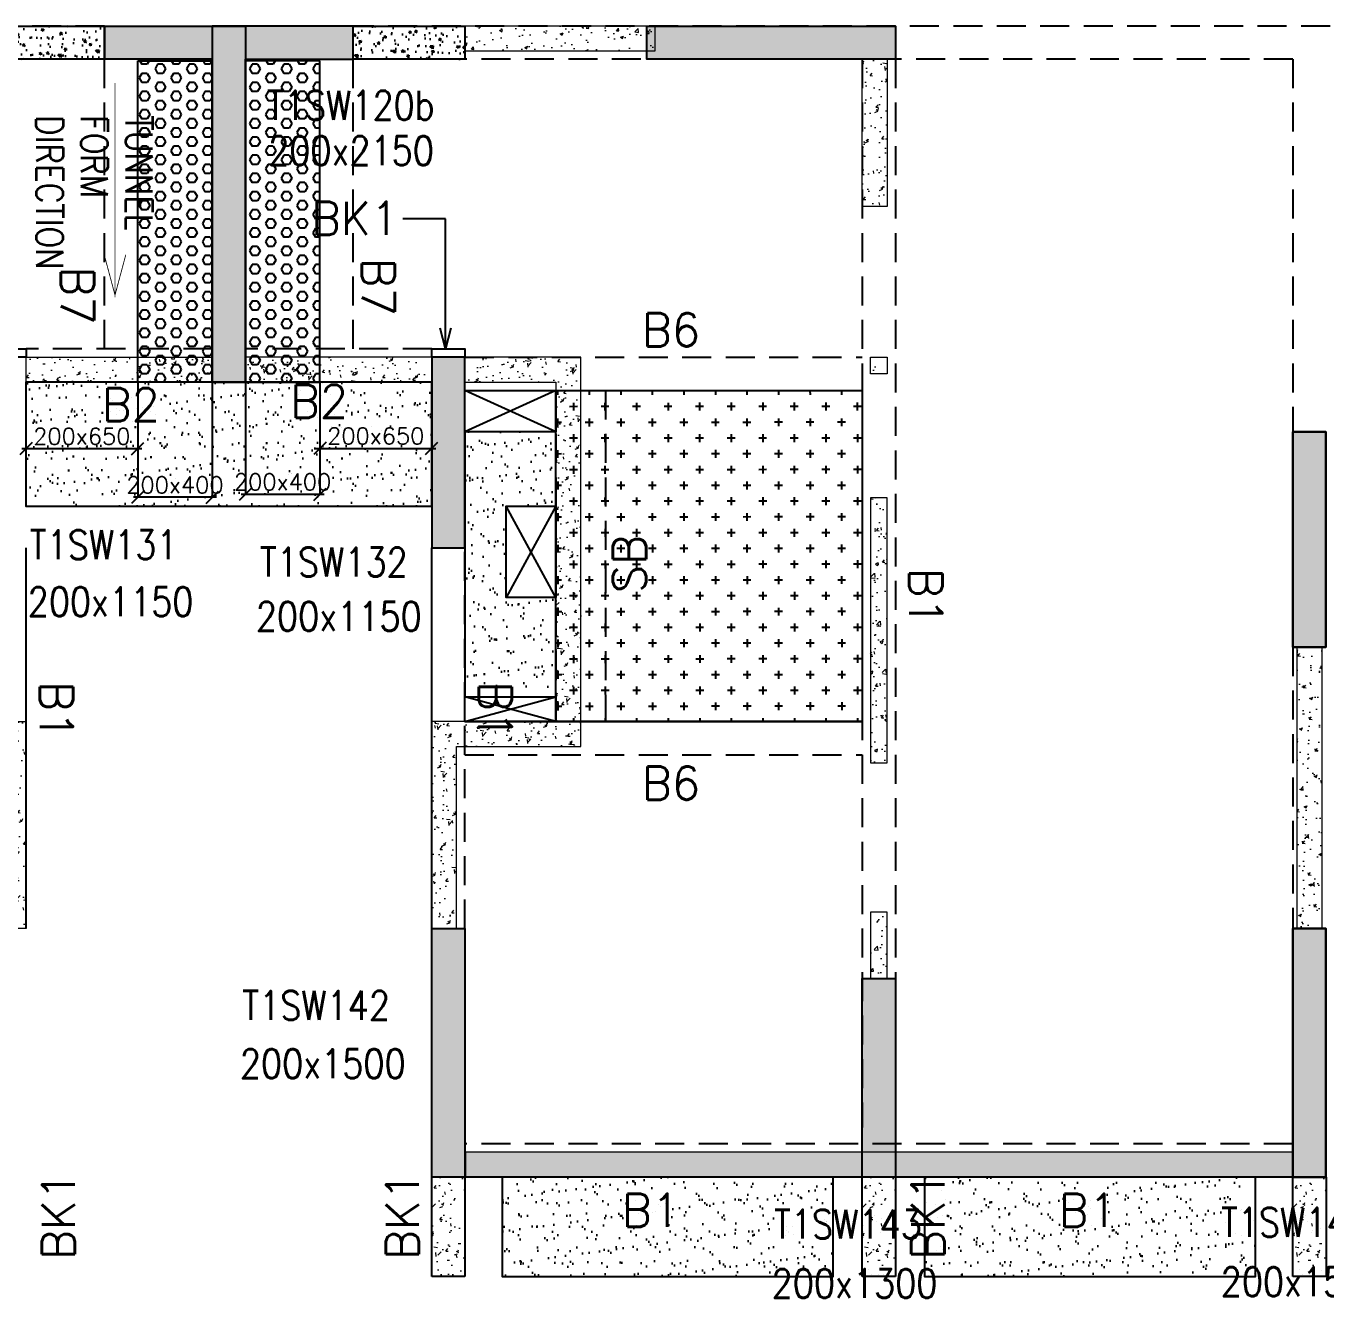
# Model space of a CAD drawing. Header units: millimetres. Extents: x 1078357 to 2594950, y -4969473 to -4636555.
# Drawn here: x 2215480 to 2223330, y -4674783 to -4667103 of the extents above; entities that cross this region are included whole.
import ezdxf

# ---------------------------------------------------------------- set-up
doc = ezdxf.new("R2010")
doc.units = ezdxf.units.MM
doc.header["$PDMODE"] = 35
for name, pattern in [('CONTINOUS', [0]), ('HIDDEN', [0.375, 0.25, -0.125]), ('New Retail block$0$CONTINOUS', [0])]:
    doc.linetypes.add(name, pattern=pattern)
doc.layers.get('0').update_dxf_attribs({"lineweight": 0})
doc.layers.get('Defpoints').update_dxf_attribs({"lineweight": 0})
for name, color, linetype, lineweight in [('A-_ANOTDIMA_D-', 6, 'Continuous', 13), ('COL. NO.', 30, 'Continuous', 25), ('COL. SIZE', 7, 'Continuous', 25), ('DIM', 9, 'Continuous', 25), ('HATCH', 8, 'Continuous', 30), ('RCC UPSTAND', 43, 'Continuous', 30), ('S-NON STR RCC WALL', 8, 'Continuous', 0)]:
    doc.layers.add(name, color=color, linetype=linetype, lineweight=lineweight)
for name, color, linetype in [('B-200x325', 201, 'HIDDEN'), ('B-200x375', 41, 'HIDDEN'), ('B-200x650', 241, 'HIDDEN'), ('B-300xSLAB THK.', 151, 'Continuous'), ('BK1-200x650', 241, 'HIDDEN'), ('DC BEAM NO.', 7, 'Continuous'), ('DROP SLAB', 8, 'Continuous'), ('NON STR. RCC WALL', 6, 'Continuous'), ('S-COLUMN_SHEAR WALL', 1, 'Continuous'), ('S-PROJECTION', 54, 'New Retail block$0$CONTINOUS'), ('SLAB FOLD', 8, 'Continuous'), ('TEXT', 7, 'Continuous')]:
    doc.layers.add(name, color=color, linetype=linetype)
doc.styles.add('Roman', font='romans')
doc.styles.add('ROMANS', font='romans.shx', dxfattribs={"width": 0.85})
doc.dimstyles.new('HARESH', dxfattribs={"dimtxt": 150, "dimasz": 75, "dimexe": 0, "dimexo": 0, "dimgap": 25, "dimtad": 1, "dimdec": 0, "dimdsep": 46, "dimtxsty": 'Roman', "dimblk": 'OBLIQUE', "dimcen": 225, "dimdle": 25, "dimclrd": 2, "dimclre": 2, "dimclrt": 7, "dimadec": 8, "dimazin": 1, "dimtfac": 1, "dimtdec": 0, "dimtmove": 0, "dimatfit": 0, "dimfxl": 1, "dimlwd": -1, "dimlwe": -1, "dimarcsym": 0})
pattern_1 = [(50, (-4174040.86, 23111537.25), (182.184669, -15.9390855), [19.05, -209.55]), (355, (-4174040.86, 23111537.25), (-35.2434214, 191.0568452), [15.24, -167.6405842]), (100.4514447, (-4174025.68, 23111535.92), (146.9412471, 175.1177519), [16.1900088, -178.0902446]), (46.1842, (-4174040.86, 23111588.05), (271.0790409, -42.042328), [28.575, -314.325]), (96.6355576, (-4174018.27, 23111584.54), (237.404134, 247.4261246), [24.2850231, -267.1356082]), (351.1841512, (-4174040.86, 23111588.05), (237.404134, 247.4261246), [22.859967, -251.459732]), (21, (-4174015.46, 23111575.35), (151.6143913, -102.2651982), [19.05, -209.55]), (326, (-4174015.46, 23111575.35), (61.8020283, 184.1879661), [15.24, -167.64]), (71.451445, (-4174002.83, 23111566.83), (213.4164193, 81.9227689), [16.1900088, -178.0899376]), (37.5, (-4174040.86, 23111537.25), (3.08860325, 84.55503887), [0, -165.608, 0, -170.18, 0, -168.275]), (7.5, (-4174040.86, 23111537.25), (66.8196625, 100.18057482), [0, -97.028, 0, -161.798, 0, -64.135]), (327.5, (-4174097.5, 23111537.25), (135.59059517, -5.728744), [0, -63.5, 0, -198.12, 0, -262.89]), (317.5, (-4174122.9, 23111537.25), (148.1291814, 25.42649103), [0, -82.55, 0, -131.572, 0, -186.69])]
pattern_2 = [(140, (-980045.37, -7202322.1), (12.550427, 143.4520365), [15, -165]), (85, (-980045.37, -7202322.1), (-150.438427, -27.7502667), [12, -132]), (190.4514445, (-980044.33, -7202310.14), (-137.887998, 115.7017693), [12.7480384, -140.2284224]), (136.1842, (-980085.37, -7202322.1), (33.103856, 213.448266), [22.5, -247.5]), (186.6356355, (-980082.61, -7202304.3), (-194.82372, 186.932389), [19.122068, -210.342752]), (81.184164, (-980085.37, -7202322.1), (-194.82372, 186.932389), [18, -198]), (111, (-980075.37, -7202302.1), (80.523778, 119.3814104), [15, -165]), (56, (-980075.37, -7202302.1), (-145.030009, 48.6630664), [12, -132]), (161.4514447, (-980068.66, -7202292.15), (-64.5062306, 168.0444753), [12.748038, -140.2284224]), (127.5, (-980045.37, -7202322.094), (-66.57877077, 2.43197106), [0, -130.4, 0, -134, 0, -132.5]), (97.5, (-980045.37, -7202322.094), (-78.8823424, 52.6139075), [0, -76.4, 0, -127.4, 0, -50.5]), (57.5, (-980045.37, -7202366.694), (4.51097435, 106.7644872), [0, -50, 0, -156, 0, -207]), (47.5, (-980045.37, -7202386.69), (-20.0209965, 116.6372339), [0, -65, 0, -103.6, 0, -147])]
pattern_3 = [(180, (1070830.067, 207871.68), (-7e-15, -54.99261315), [31.75, -63.5]), (300, (1070830.067, 207871.68), (47.625, 27.4963066), [31.75, -63.5]), (240, (1070798.317, 207871.68), (47.625, -27.4963066), [31.75, -63.5])]

# ---------------------------------------------------------------- blocks, each defined once
blk = doc.blocks.new('_Oblique')
at = {"color": 0, "linetype": 'ByBlock', "lineweight": -2}
blk.add_line((-0.5, -0.5), (0.5, 0.5), dxfattribs=at)
blk = doc.blocks.new('*D1592')
at = {"layer": 'Defpoints', "color": 0, "ltscale": 700, "transparency": 16777216}
for p in [(2216154.3, -4669253, 0), (2216604.4, -4669253, 0), (2216154.3, -4669948.1)]:
    blk.add_point(p, dxfattribs=at)
at = {"layer": 'DIM', "color": 2, "ltscale": 700, "transparency": 16777216}
for p, q in [((2216154.3, -4669253), (2216154.3, -4669948.1)), ((2216604.4, -4669253), (2216604.4, -4669948.1)), ((2216629.4, -4669948.1), (2216129.3, -4669948.1))]:
    blk.add_line(p, q, dxfattribs=at)
at = {"layer": 'DIM', "color": 2, "ltscale": 700, "transparency": 16777216, "xscale": 75, "yscale": 75, "zscale": 75, "rotation": 180}
blk.add_blockref('_Oblique', (2216154.3, -4669948.1), dxfattribs=at)
at = {"layer": 'DIM', "color": 2, "ltscale": 700, "transparency": 16777216, "xscale": 75, "yscale": 75, "zscale": 75}
blk.add_blockref('_Oblique', (2216604.4, -4669948.1), dxfattribs=at)
at = {"layer": 'DIM', "color": 7, "ltscale": 700, "transparency": 16777216, "insert": (2216379.4, -4669873.1), "char_height": 150, "attachment_point": 5, "style": 'Roman'}
blk.add_mtext('{\\H0.666667x;200x400}', dxfattribs=at)
blk = doc.blocks.new('*D1593')
at = {"layer": 'Defpoints', "color": 0, "ltscale": 700, "transparency": 16777216}
for p in [(2215479.6, -4669253.1, 0), (2216154.3, -4669253, 0), (2215479.6, -4669655.1)]:
    blk.add_point(p, dxfattribs=at)
at = {"layer": 'DIM', "color": 2, "ltscale": 700, "transparency": 16777216}
for p, q in [((2215479.6, -4669253.1), (2215479.6, -4669655.1)), ((2216154.3, -4669253), (2216154.3, -4669655.1)), ((2216179.3, -4669655.1), (2215454.6, -4669655.1))]:
    blk.add_line(p, q, dxfattribs=at)
at = {"layer": 'DIM', "color": 2, "ltscale": 700, "transparency": 16777216, "xscale": 75, "yscale": 75, "zscale": 75, "rotation": 180}
blk.add_blockref('_Oblique', (2215479.6, -4669655.1), dxfattribs=at)
at = {"layer": 'DIM', "color": 2, "ltscale": 700, "transparency": 16777216, "xscale": 75, "yscale": 75, "zscale": 75}
blk.add_blockref('_Oblique', (2216154.3, -4669655.1), dxfattribs=at)
at = {"layer": 'DIM', "color": 7, "ltscale": 700, "transparency": 16777216, "insert": (2215817, -4669580.1), "char_height": 150, "attachment_point": 5, "style": 'Roman'}
blk.add_mtext('{\\H0.666667x;200x650}', dxfattribs=at)
blk = doc.blocks.new('*D1594')
at = {"layer": 'Defpoints', "color": 0, "ltscale": 700, "transparency": 16777216}
for p in [(2216804.5, -4669253, 0), (2217254.6, -4669253.1, 0), (2217254.6, -4669929.8)]:
    blk.add_point(p, dxfattribs=at)
at = {"layer": 'DIM', "color": 2, "ltscale": 700, "transparency": 16777216}
for p, q in [((2216804.5, -4669253), (2216804.5, -4669929.8)), ((2217254.6, -4669253.1), (2217254.6, -4669929.8)), ((2216779.5, -4669929.8), (2217279.6, -4669929.8))]:
    blk.add_line(p, q, dxfattribs=at)
at = {"layer": 'DIM', "color": 2, "ltscale": 700, "transparency": 16777216, "xscale": 75, "yscale": 75, "zscale": 75, "rotation": 180}
blk.add_blockref('_Oblique', (2216804.5, -4669929.8), dxfattribs=at)
at = {"layer": 'DIM', "color": 2, "ltscale": 700, "transparency": 16777216, "xscale": 75, "yscale": 75, "zscale": 75}
blk.add_blockref('_Oblique', (2217254.6, -4669929.8), dxfattribs=at)
at = {"layer": 'DIM', "color": 7, "ltscale": 700, "transparency": 16777216, "insert": (2217029.5, -4669854.8), "char_height": 150, "attachment_point": 5, "style": 'Roman'}
blk.add_mtext('{\\H0.666667x;200x400}', dxfattribs=at)
blk = doc.blocks.new('*D1595')
at = {"layer": 'Defpoints', "color": 0, "ltscale": 700, "transparency": 16777216}
for p in [(2217254.6, -4669253.1, 0), (2217929.5, -4669253, 0), (2217929.5, -4669653.1)]:
    blk.add_point(p, dxfattribs=at)
at = {"layer": 'DIM', "color": 2, "ltscale": 700, "transparency": 16777216}
for p, q in [((2217254.6, -4669253.1), (2217254.6, -4669653.1)), ((2217929.5, -4669253), (2217929.5, -4669653.1)), ((2217229.6, -4669653.1), (2217954.5, -4669653.1))]:
    blk.add_line(p, q, dxfattribs=at)
at = {"layer": 'DIM', "color": 2, "ltscale": 700, "transparency": 16777216, "xscale": 75, "yscale": 75, "zscale": 75, "rotation": 180}
blk.add_blockref('_Oblique', (2217254.6, -4669653.1), dxfattribs=at)
at = {"layer": 'DIM', "color": 2, "ltscale": 700, "transparency": 16777216, "xscale": 75, "yscale": 75, "zscale": 75}
blk.add_blockref('_Oblique', (2217929.5, -4669653.1), dxfattribs=at)
at = {"layer": 'DIM', "color": 7, "ltscale": 700, "transparency": 16777216, "insert": (2217592, -4669578.1), "char_height": 150, "attachment_point": 5, "style": 'Roman'}
blk.add_mtext('{\\H0.666667x;200x650}', dxfattribs=at)
blk = doc.blocks.new('G$CD63B60BD')
at = {"layer": 'COL. NO.', "linetype": 'Continuous', "style": 'ROMANS', "width": 0.85}
for s, p in [('T1SW120b', (51580.2, 6384.1, -320.4)), ('T1SW131', (50148.3, 3730, -320.4)), ('T1SW132', (51538, 3625.4, -320.4)), ('T1SW142', (51431.2, 948.8, -320.4)), ('T1SW143', (54642.4, -371.8, -320.4)), ('T1SW144', (57341.1, -360.2, -320.4))]:
    blk.add_text(s, height=175, dxfattribs=at).set_placement(p)
at = {"layer": 'COL. SIZE', "linetype": 'Continuous', "style": 'ROMANS', "width": 0.85}
for s, p in [('200x2150', (51587.7, 6109.9, -320.4)), ('200x1150', (50135.8, 3386.6, -320.4)), ('200x1150', (51513.8, 3298.1, -320.4)), ('200x1500', (51417, 597.2, -320.4)), ('200x1500', (57339.9, -719.7, -320.4)), ('200x1300', (54628.2, -730, -320.4))]:
    blk.add_text(s, height=175, dxfattribs=at).set_placement(p)

msp = doc.modelspace()

# ---------------------------------------------------------------- hatches: boundary and pattern name
at = {"layer": 'DROP SLAB'}
h = msp.add_hatch(dxfattribs=at)
h.set_pattern_fill('CROSS', color=8, scale=15, angle=0.03079)
h.set_pattern_definition([(180.03079016, (-4390736.26, 23431611.46), (-95.19879988, -95.3011726), [47.625, -142.875]), (270.03079016, (-4390760.08, 23431635.26), (95.3011726, -95.19879988), [47.625, -142.875])])
h.paths.add_polyline_path([(2218679.6, -4669302.5), (2220529.6, -4669302.5), (2220529.6, -4671302.3), (2218679.6, -4671302.3)])
at = {"layer": 'HATCH'}
h = msp.add_hatch(dxfattribs=at)
h.set_pattern_fill('AR-SAND', color=8, scale=3, angle=179.97015)
h.set_pattern_definition([(37.47015413, (-2895803.04, 18697456.08), (-4.72361136, 146.8264517), [0, -115.824, 0, -129.54, 0, -123.825]), (7.4701541, (-2895803.04, 18697456.08), (134.9689868, 214.9772528), [0, -62.484, 0, -104.394, 0, -40.005]), (327.4701541, (-2895896.77, 18697456.13), (237.2979035, 0.3075449), [0, -38.1, 0, -137.16, 0, -179.07]), (317.4701541, (-2895896.77, 18697456.13), (229.1017424, 66.759465), [0, -19.05, 0, -89.916, 0, -102.87])])
h.paths.add_polyline_path([(2217929.9, -4669252.5), (2215479.9, -4669252.5), (2215479.9, -4670002.5), (2217929.9, -4670002.5)])
h = msp.add_hatch(dxfattribs=at)
h.set_pattern_fill('AR-SAND', color=8, scale=3, angle=179.97015)
h.set_pattern_definition([(37.47015413, (-2895802.94, 18697456.08), (-4.72361136, 146.8264517), [0, -115.824, 0, -129.54, 0, -123.825]), (7.4701541, (-2895802.94, 18697456.08), (134.9689868, 214.9772528), [0, -62.484, 0, -104.394, 0, -40.005]), (327.4701541, (-2895896.67, 18697456.13), (237.2979035, 0.3075449), [0, -38.1, 0, -137.16, 0, -179.07]), (317.4701541, (-2895896.67, 18697456.13), (229.1017424, 66.759465), [0, -19.05, 0, -89.916, 0, -102.87])])
h.paths.add_polyline_path([(2217930, -4669252.5), (2215480, -4669252.5), (2215480, -4669852.5), (2217930, -4669852.5)])
h = msp.add_hatch(dxfattribs=at)
h.set_pattern_fill('AR-SAND', color=8, scale=3, angle=180.02985)
h.set_pattern_definition([(37.47015413, (-4003538.46, 23605422.95), (-4.72361136, 146.8264517), [0, -115.824, 0, -129.54, 0, -123.825]), (7.4701541, (-4003538.46, 23605422.95), (134.9689868, 214.9772528), [0, -62.484, 0, -104.394, 0, -40.005]), (327.47015413, (-4003632.18, 23605423), (237.29790347, 0.3075449), [0, -38.1, 0, -137.16, 0, -179.07]), (317.4701541, (-4003632.18, 23605423), (229.1017424, 66.759465), [0, -19.05, 0, -89.916, 0, -102.87])])
h.paths.add_polyline_path([(2218129.6, -4671152.5), (2218679.6, -4671152.5), (2218679.6, -4670552.5), (2218379.6, -4670552.5), (2218379.6, -4670002.5), (2218679.6, -4670002.6), (2218679.6, -4669552.5), (2218129.6, -4669552.5)])
h = msp.add_hatch(dxfattribs=at)
h.set_pattern_fill('AR-SAND', color=8, scale=3, angle=179.97015)
h.set_pattern_definition([(37.47015413, (-2902327.94, 18697456.1), (-4.72361136, 146.8264517), [0, -115.824, 0, -129.54, 0, -123.825]), (7.4701541, (-2902327.94, 18697456.1), (134.9689868, 214.9772528), [0, -62.484, 0, -104.394, 0, -40.005]), (327.4701541, (-2902421.67, 18697456.14), (237.2979035, 0.3075449), [0, -38.1, 0, -137.16, 0, -179.07]), (317.4701541, (-2902421.67, 18697456.14), (229.1017424, 66.759465), [0, -19.05, 0, -89.916, 0, -102.87])])
h.paths.add_polyline_path([(2220355, -4674052.5), (2218355, -4674052.5), (2218355, -4674652.5), (2220355, -4674652.5)])
h = msp.add_hatch(dxfattribs=at)
h.set_pattern_fill('AR-SAND', color=8, scale=3, angle=179.97015)
h.set_pattern_definition([(37.47015413, (-2904877.94, 18697456.1), (-4.72361136, 146.8264517), [0, -115.824, 0, -129.54, 0, -123.825]), (7.4701541, (-2904877.94, 18697456.1), (134.9689868, 214.9772528), [0, -62.484, 0, -104.394, 0, -40.005]), (327.4701541, (-2904971.67, 18697456.14), (237.2979035, 0.3075449), [0, -38.1, 0, -137.16, 0, -179.07]), (317.4701541, (-2904971.67, 18697456.14), (229.1017424, 66.759465), [0, -19.05, 0, -89.916, 0, -102.87])])
h.paths.add_polyline_path([(2222905, -4674052.5), (2220905, -4674052.5), (2220905, -4674652.5), (2222905, -4674652.5)])
at = {"layer": 'RCC UPSTAND'}
h = msp.add_hatch(dxfattribs=at)
h.set_pattern_fill('AR-CONC', color=8, scale=20, angle=90)
h.set_pattern_definition(pattern_2)
h.paths.add_polyline_path([(2215279.6, -4667102.5), (2215954.6, -4667102.5), (2215954.6, -4667302.6), (2215279.6, -4667302.6)])
h = msp.add_hatch(dxfattribs=at)
h.set_pattern_fill('AR-CONC', color=8, scale=20, angle=90)
h.set_pattern_definition(pattern_2)
h.paths.add_polyline_path([(2217454.6, -4667102.6), (2218129.6, -4667102.6), (2218129.6, -4667302.5), (2217454.6, -4667302.5)])
at = {"layer": 'S-COLUMN_SHEAR WALL', "lineweight": 25}
h = msp.add_hatch(color=1, dxfattribs=at)
h.dxf.hatch_style = 1
h.paths.add_polyline_path([(2216604.6, -4667302.6), (2215954.6, -4667302.6), (2215954.6, -4667102.6), (2216804.6, -4667102.6), (2216804.6, -4669252.6), (2216604.6, -4669252.6)])
at = {"layer": 'S-COLUMN_SHEAR WALL', "lineweight": 25, "extrusion": (1.00316e-06, -2.11765e-11, 1)}
h = msp.add_hatch(color=1, dxfattribs=at)
h.dxf.hatch_style = 1
h.paths.add_polyline_path([(2216804.6, -4667302.6), (2217454.6, -4667302.6), (2217454.6, -4667102.6), (2216604.6, -4667102.6), (2216604.6, -4669252.6), (2216804.6, -4669252.6)])
at = {"layer": 'S-COLUMN_SHEAR WALL', "lineweight": 25}
h = msp.add_hatch(color=1, dxfattribs=at)
h.dxf.hatch_style = 1
h.paths.add_polyline_path([(2219229.6, -4667102.5), (2220729.6, -4667102.5), (2220729.6, -4667302.5), (2219229.6, -4667302.5)])
at = {"layer": 'S-COLUMN_SHEAR WALL', "lineweight": 25, "extrusion": (1.00316e-06, -2.11765e-11, 1)}
h = msp.add_hatch(color=1, dxfattribs=at)
h.dxf.hatch_style = 1
h.paths.add_polyline_path([(2218129.6, -4669102.6), (2217929.6, -4669102.6), (2217929.6, -4670252.6), (2218129.6, -4670252.6)])
h = msp.add_hatch(color=1, dxfattribs=at)
h.dxf.hatch_style = 1
h.paths.add_polyline_path([(2223329.6, -4669552.5), (2223129.6, -4669552.5), (2223129.6, -4670852.5), (2223329.6, -4670852.5)])
at = {"layer": 'S-COLUMN_SHEAR WALL', "lineweight": 25, "extrusion": (-1.00316e-06, -1.91639e-11, 1)}
h = msp.add_hatch(color=1, dxfattribs=at)
h.dxf.hatch_style = 1
h.paths.add_polyline_path([(2223129.6, -4669552.5), (2223329.6, -4669552.5), (2223329.6, -4670852.5), (2223129.6, -4670852.5)])
at = {"layer": 'S-COLUMN_SHEAR WALL', "lineweight": 25, "extrusion": (1.00316e-06, -2.11765e-11, 1)}
h = msp.add_hatch(color=1, dxfattribs=at)
h.dxf.hatch_style = 1
h.paths.add_polyline_path([(2218129.6, -4674052.6), (2217929.6, -4674052.6), (2217929.6, -4672552.5), (2218129.6, -4672552.5)])
h = msp.add_hatch(color=1, dxfattribs=at)
h.dxf.hatch_style = 1
h.paths.add_polyline_path([(2223329.6, -4674052.6), (2223129.6, -4674052.6), (2223129.6, -4672552.5), (2223329.6, -4672552.5)])
at = {"layer": 'S-COLUMN_SHEAR WALL', "lineweight": 25, "extrusion": (-1.00316e-06, -1.91639e-11, 1)}
h = msp.add_hatch(color=1, dxfattribs=at)
h.dxf.hatch_style = 1
h.paths.add_polyline_path([(2223129.6, -4674052.6), (2223329.6, -4674052.6), (2223329.6, -4672552.5), (2223129.6, -4672552.5)])
at = {"layer": 'S-COLUMN_SHEAR WALL', "lineweight": 25}
h = msp.add_hatch(color=1, dxfattribs=at)
h.dxf.hatch_style = 1
h.paths.add_polyline_path([(2220729.6, -4672852.5), (2220729.6, -4674052.6), (2220529.6, -4674052.6), (2220529.6, -4672852.5)])
at = {"layer": 'S-NON STR RCC WALL', "ltscale": 700}
h = msp.add_hatch(dxfattribs=at)
h.set_pattern_fill('AR-CONC', color=256)
h.set_pattern_definition([(50, (2187263.24, -4901009.39), (182.18467, -15.93909), [19.05, -209.55]), (355, (2187263.24, -4901009.4), (-35.24342, 191.05685), [15.24, -167.64058]), (100.451445, (2187278.42, -4901010.72), (146.94125, 175.11775), [16.19001, -178.09024]), (46.1842, (2187263.24, -4900958.6), (271.07904, -42.04233), [28.575, -314.325]), (96.63556, (2187285.83, -4900962.1), (237.40413, 247.42612), [24.28502, -267.1356]), (351.18415, (2187263.24, -4900958.6), (237.40413, 247.42612), [22.85997, -251.45973]), (21, (2187288.64, -4900971.29), (151.61439, -102.2652), [19.05, -209.55]), (326, (2187288.64, -4900971.3), (61.80203, 184.18797), [15.24, -167.64]), (71.451445, (2187301.27, -4900979.81), (213.41642, 81.92277), [16.19001, -178.08994]), (37.5, (2187263.24, -4901009.39), (3.088603, 84.555039), [0, -165.608, 0, -170.18, 0, -168.275]), (7.5, (2187263.24, -4901009.39), (66.819663, 100.180575), [0, -97.028, 0, -161.798, 0, -64.135]), (327.5, (2187206.595, -4901009.39), (135.590595, -5.728744), [0, -63.5, 0, -198.12, 0, -262.89]), (317.5, (2187181.2, -4901009.39), (148.12918, 25.42649), [0, -82.55, 0, -131.572, 0, -186.69])])
h.paths.add_polyline_path([(2219280, -4667102.5), (2218130, -4667102.5), (2218130, -4667252.5), (2219280, -4667252.5)])
at = {"layer": 'S-NON STR RCC WALL'}
h = msp.add_hatch(dxfattribs=at)
h.set_pattern_fill('AR-CONC', color=256, angle=180)
h.set_pattern_definition([(50, (-5231005.34, 27792266.38), (182.184669, -15.93908554), [19.05, -209.55]), (355, (-5231005.34, 27792266.38), (-35.2434214, 191.0568452), [15.24, -167.6405842]), (100.4514447, (-5230990.16, 27792265.06), (146.9412471, 175.1177519), [16.1900088, -178.0902446]), (46.1842, (-5231005.34, 27792317.18), (271.0790409, -42.042328), [28.575, -314.325]), (96.6355576, (-5230982.75, 27792313.68), (237.404134, 247.4261246), [24.2850231, -267.1356082]), (351.1841512, (-5231005.34, 27792317.18), (237.404134, 247.4261246), [22.859967, -251.459732]), (21, (-5230979.94, 27792304.48), (151.6143913, -102.2651982), [19.05, -209.55]), (326, (-5230979.94, 27792304.48), (61.8020283, 184.1879661), [15.24, -167.64]), (71.451445, (-5230967.31, 27792295.96), (213.4164193, 81.9227689), [16.1900088, -178.0899376]), (37.5, (-5231005.343, 27792266.384), (3.08860325, 84.55503887), [0, -165.608, 0, -170.18, 0, -168.275]), (7.5, (-5231005.34, 27792266.38), (66.8196625, 100.18057482), [0, -97.028, 0, -161.798, 0, -64.135]), (327.5, (-5231061.985, 27792266.384), (135.59059517, -5.72874399), [0, -63.5, 0, -198.12, 0, -262.89]), (317.5, (-5231087.39, 27792266.38), (148.1291814, 25.42649103), [0, -82.55, 0, -131.572, 0, -186.69])])
h.paths.add_polyline_path([(2220530, -4667302.6), (2220680, -4667302.6), (2220680, -4668192.5), (2220530, -4668192.5)])
h = msp.add_hatch(dxfattribs=at)
h.set_pattern_fill('AR-CONC', color=256)
h.set_pattern_definition(pattern_1)
h.paths.add_polyline_path([(2214580, -4671452.6), (2214580, -4669102.6), (2215280, -4669102.6), (2215280, -4669252.6), (2214730, -4669252.6), (2214730, -4671302.6), (2215480, -4671302.6), (2215480, -4672552.5), (2215330, -4672552.5), (2215330, -4671452.6)])
h = msp.add_hatch(dxfattribs=at)
h.set_pattern_fill('AR-CONC', color=256)
h.set_pattern_definition(pattern_1)
h.paths.add_polyline_path([(2216605, -4669252.6), (2215480, -4669252.6), (2215480, -4669102.6), (2216605, -4669102.6)])
h = msp.add_hatch(dxfattribs=at)
h.set_pattern_fill('AR-CONC', color=256, angle=180)
h.set_pattern_definition(pattern_1)
h.paths.add_polyline_path([(2216805, -4669252.6), (2217930, -4669252.6), (2217930, -4669102.6), (2216805, -4669102.6)])
h = msp.add_hatch(dxfattribs=at)
h.set_pattern_fill('AR-CONC', color=256, angle=180)
h.set_pattern_definition(pattern_1)
h.paths.add_polyline_path([(2218830, -4671452.6), (2218830, -4669102.6), (2218130, -4669102.6), (2218130, -4669252.6), (2218680, -4669252.6), (2218680, -4671302.6), (2217930, -4671302.6), (2217930, -4672552.5), (2218080, -4672552.5), (2218080, -4671452.6)])
h = msp.add_hatch(dxfattribs=at)
h.set_pattern_fill('AR-CONC', color=256, angle=180)
h.set_pattern_definition([(50, (3317854.36, -9578126.59), (182.184669, -15.9390855), [19.05, -209.55]), (355, (3317854.36, -9578126.59), (-35.2434214, 191.056845), [15.24, -167.640584]), (100.4514447, (3317869.54, -9578127.91), (146.941247, 175.117752), [16.190009, -178.0902446]), (46.1842, (3317854.36, -9578075.79), (271.079041, -42.042328), [28.575, -314.325]), (96.6355576, (3317876.95, -9578079.3), (237.404134, 247.426125), [24.285023, -267.135608]), (351.184151, (3317854.36, -9578075.79), (237.404134, 247.426125), [22.859967, -251.459732]), (21, (3317879.76, -9578088.49), (151.6143913, -102.265198), [19.05, -209.55]), (326, (3317879.76, -9578088.49), (61.802028, 184.187966), [15.24, -167.64]), (71.451445, (3317892.4, -9578097), (213.416419, 81.922769), [16.190009, -178.0899376]), (37.5, (3317854.36, -9578126.585), (3.08860325, 84.5550389), [0, -165.608, 0, -170.18, 0, -168.275]), (7.5, (3317854.36, -9578126.585), (66.8196625, 100.1805748), [0, -97.028, 0, -161.798, 0, -64.135]), (327.5, (3317797.72, -9578126.585), (135.5905952, -5.728744), [0, -63.5, 0, -198.12, 0, -262.89]), (317.5, (3317772.32, -9578126.59), (148.1291814, 25.426491), [0, -82.55, 0, -131.572, 0, -186.69])])
h.paths.add_polyline_path([(2220580, -4669102.3), (2220680, -4669102.3), (2220680, -4669202.3), (2220580, -4669202.3)])
h = msp.add_hatch(dxfattribs=at)
h.set_pattern_fill('AR-CONC', color=256, angle=180)
h.set_pattern_definition([(50, (3317867.57, -9576761.92), (182.184669, -15.9390855), [19.05, -209.55]), (355, (3317867.57, -9576761.92), (-35.2434214, 191.056845), [15.24, -167.640584]), (100.4514447, (3317882.76, -9576763.25), (146.941247, 175.117752), [16.190009, -178.0902446]), (46.1842, (3317867.57, -9576711.12), (271.079041, -42.042328), [28.575, -314.325]), (96.6355576, (3317890.16, -9576714.62), (237.404134, 247.426125), [24.285023, -267.135608]), (351.184151, (3317867.57, -9576711.12), (237.404134, 247.426125), [22.859967, -251.459732]), (21, (3317892.97, -9576723.82), (151.6143913, -102.265198), [19.05, -209.55]), (326, (3317892.97, -9576723.82), (61.802028, 184.187966), [15.24, -167.64]), (71.451445, (3317905.61, -9576732.34), (213.416419, 81.922769), [16.190009, -178.0899376]), (37.5, (3317867.575, -9576761.92), (3.08860325, 84.5550389), [0, -165.608, 0, -170.18, 0, -168.275]), (7.5, (3317867.575, -9576761.92), (66.8196625, 100.1805748), [0, -97.028, 0, -161.798, 0, -64.135]), (327.5, (3317810.93, -9576761.92), (135.5905952, -5.728744), [0, -63.5, 0, -198.12, 0, -262.89]), (317.5, (3317785.53, -9576761.92), (148.1291814, 25.426491), [0, -82.55, 0, -131.572, 0, -186.69])])
h.paths.add_polyline_path([(2220580, -4671552.3), (2220680, -4671552.3), (2220680, -4669952.3), (2220580, -4669952.3)])
at = {"layer": 'S-NON STR RCC WALL', "ltscale": 700}
h = msp.add_hatch(dxfattribs=at)
h.set_pattern_fill('AR-CONC', color=256)
h.set_pattern_definition([(50, (1090038.52, -216990.2), (182.184669, -15.9390855), [19.05, -209.55]), (355, (1090038.52, -216990.2), (-35.2434214, 191.056845), [15.24, -167.640584]), (100.4514447, (1090053.7, -216991.53), (146.941247, 175.117752), [16.190009, -178.0902446]), (46.1842, (1090038.52, -216939.4), (271.079041, -42.042328), [28.575, -314.325]), (96.6355576, (1090061.1, -216942.9), (237.404134, 247.426125), [24.285023, -267.135608]), (351.184151, (1090038.52, -216939.4), (237.404134, 247.426125), [22.859967, -251.459732]), (21, (1090063.92, -216952.1), (151.6143913, -102.265198), [19.05, -209.55]), (326, (1090063.92, -216952.1), (61.802028, 184.187966), [15.24, -167.64]), (71.451445, (1090076.56, -216960.63), (213.416419, 81.922769), [16.190009, -178.0899376]), (37.5, (1090038.52, -216990.205), (3.08860325, 84.5550389), [0, -165.608, 0, -170.18, 0, -168.275]), (7.5, (1090038.52, -216990.205), (66.8196625, 100.1805748), [0, -97.028, 0, -161.798, 0, -64.135]), (327.5, (1089981.88, -216990.205), (135.5905952, -5.728744), [0, -63.5, 0, -198.12, 0, -262.89]), (317.5, (1089956.48, -216990.2), (148.1291814, 25.426491), [0, -82.55, 0, -131.572, 0, -186.69])])
h.paths.add_polyline_path([(2223155, -4670852.5), (2223305, -4670852.5), (2223305, -4672552.5), (2223155, -4672552.5)])
at = {"layer": 'S-NON STR RCC WALL'}
h = msp.add_hatch(dxfattribs=at)
h.set_pattern_fill('AR-CONC', color=256, angle=180)
h.set_pattern_definition([(50, (2220642.86, -4892742.73), (182.18467, -15.93909), [19.05, -209.55]), (355, (2220642.86, -4892742.73), (-35.24342, 191.05685), [15.24, -167.64058]), (100.451445, (2220658.04, -4892744.06), (146.94125, 175.11775), [16.19001, -178.09024]), (46.1842, (2220642.86, -4892691.93), (271.07904, -42.04233), [28.575, -314.325]), (96.63556, (2220665.45, -4892695.44), (237.40413, 247.42612), [24.28502, -267.1356]), (351.18415, (2220642.86, -4892691.93), (237.40413, 247.42612), [22.85997, -251.45973]), (21, (2220668.26, -4892704.63), (151.61439, -102.2652), [19.05, -209.55]), (326, (2220668.26, -4892704.63), (61.80203, 184.18797), [15.24, -167.64]), (71.451445, (2220680.9, -4892713.16), (213.41642, 81.92277), [16.19001, -178.08994]), (37.5, (2220642.86, -4892742.733), (3.088603, 84.555039), [0, -165.608, 0, -170.18, 0, -168.275]), (7.5, (2220642.86, -4892742.73), (66.819663, 100.180575), [0, -97.028, 0, -161.798, 0, -64.135]), (327.5, (2220586.22, -4892742.73), (135.590595, -5.728744), [0, -63.5, 0, -198.12, 0, -262.89]), (317.5, (2220560.82, -4892742.73), (148.12918, 25.42649), [0, -82.55, 0, -131.572, 0, -186.69])])
h.paths.add_polyline_path([(2220580.1, -4672852.8), (2220680.1, -4672852.8), (2220680, -4672452.3), (2220580, -4672452.3)])
h = msp.add_hatch(dxfattribs=at)
h.set_pattern_fill('AR-CONC', color=256, angle=180)
h.set_pattern_definition([(50, (-5271265.58, 27795556.43), (182.184669, -15.93908554), [19.05, -209.55]), (355, (-5271265.58, 27795556.43), (-35.2434214, 191.0568452), [15.24, -167.6405842]), (100.4514447, (-5271250.4, 27795555.1), (146.9412471, 175.1177519), [16.1900088, -178.0902446]), (46.1842, (-5271265.58, 27795607.23), (271.0790409, -42.042328), [28.575, -314.325]), (96.6355576, (-5271242.99, 27795603.73), (237.404134, 247.4261246), [24.2850231, -267.1356082]), (351.1841512, (-5271265.58, 27795607.23), (237.404134, 247.4261246), [22.859967, -251.459732]), (21, (-5271240.18, 27795594.53), (151.6143913, -102.2651982), [19.05, -209.55]), (326, (-5271240.18, 27795594.53), (61.8020283, 184.1879661), [15.24, -167.64]), (71.451445, (-5271227.54, 27795586.01), (213.4164193, 81.9227689), [16.1900088, -178.0899376]), (37.5, (-5271265.576, 27795556.434), (3.08860325, 84.55503887), [0, -165.608, 0, -170.18, 0, -168.275]), (7.5, (-5271265.58, 27795556.43), (66.8196625, 100.18057482), [0, -97.028, 0, -161.798, 0, -64.135]), (327.5, (-5271322.22, 27795556.434), (135.59059517, -5.72874399), [0, -63.5, 0, -198.12, 0, -262.89]), (317.5, (-5271347.62, 27795556.43), (148.1291814, 25.42649103), [0, -82.55, 0, -131.572, 0, -186.69])])
h.paths.add_polyline_path([(2218132.9, -4674052.6), (2223130, -4674052.6), (2223130, -4673902.6), (2218132.9, -4673902.6)])
h = msp.add_hatch(dxfattribs=at)
h.set_pattern_fill('AR-CONC', color=256, angle=180)
h.set_pattern_definition([(50, (-7412242.3, 37565054.81), (182.184669, -15.93908554), [19.05, -209.55]), (355, (-7412242.3, 37565054.81), (-35.2434214, 191.0568452), [15.24, -167.6405842]), (100.4514447, (-7412227.12, 37565053.48), (146.9412471, 175.1177519), [16.1900088, -178.0902446]), (46.1842, (-7412242.3, 37565105.61), (271.0790409, -42.0423279), [28.575, -314.325]), (96.6355576, (-7412219.7, 37565102.1), (237.404134, 247.4261246), [24.2850231, -267.1356082]), (351.1841512, (-7412242.3, 37565105.6), (237.404134, 247.4261246), [22.859967, -251.459732]), (21, (-7412216.9, 37565092.91), (151.61439127, -102.2651982), [19.05, -209.55]), (326, (-7412216.9, 37565092.91), (61.80202835, 184.1879661), [15.24, -167.64]), (71.451445, (-7412204.27, 37565084.39), (213.4164193, 81.9227689), [16.1900088, -178.0899376]), (37.5, (-7412242.3, 37565054.81), (3.08860325, 84.55503887), [0, -165.608, 0, -170.18, 0, -168.275]), (7.5, (-7412242.3, 37565054.81), (66.81966251, 100.18057482), [0, -97.028, 0, -161.798, 0, -64.135]), (327.5, (-7412298.945, 37565054.81), (135.59059517, -5.72874399), [0, -63.5, 0, -198.12, 0, -262.89]), (317.5, (-7412324.34, 37565054.81), (148.1291814, 25.42649103), [0, -82.55, 0, -131.572, 0, -186.69])])
h.paths.add_polyline_path([(2218129.9, -4674052.5), (2217930, -4674052.5), (2217930, -4674652.5), (2218129.9, -4674652.5), (2218130, -4674652.5), (2218130, -4674052.6)], is_closed=False)
h = msp.add_hatch(dxfattribs=at)
h.set_pattern_fill('AR-CONC', color=256, angle=180)
h.set_pattern_definition([(50, (-7409642.29, 37565054.75), (182.184669, -15.93908554), [19.05, -209.55]), (355, (-7409642.29, 37565054.75), (-35.2434214, 191.0568452), [15.24, -167.6405842]), (100.4514447, (-7409627.1, 37565053.42), (146.9412471, 175.1177519), [16.1900088, -178.0902446]), (46.1842, (-7409642.29, 37565105.55), (271.0790409, -42.0423279), [28.575, -314.325]), (96.6355576, (-7409619.7, 37565102.05), (237.404134, 247.4261246), [24.2850231, -267.1356082]), (351.1841512, (-7409642.3, 37565105.55), (237.404134, 247.4261246), [22.859967, -251.459732]), (21, (-7409616.89, 37565092.85), (151.61439127, -102.2651982), [19.05, -209.55]), (326, (-7409616.89, 37565092.85), (61.80202835, 184.1879661), [15.24, -167.64]), (71.451445, (-7409604.25, 37565084.33), (213.4164193, 81.9227689), [16.1900088, -178.0899376]), (37.5, (-7409642.287, 37565054.75), (3.08860325, 84.55503887), [0, -165.608, 0, -170.18, 0, -168.275]), (7.5, (-7409642.29, 37565054.75), (66.81966251, 100.18057482), [0, -97.028, 0, -161.798, 0, -64.135]), (327.5, (-7409698.93, 37565054.75), (135.59059517, -5.72874399), [0, -63.5, 0, -198.12, 0, -262.89]), (317.5, (-7409724.33, 37565054.75), (148.1291814, 25.42649103), [0, -82.55, 0, -131.572, 0, -186.69])])
h.paths.add_polyline_path([(2220729.9, -4674052.5), (2220530, -4674052.5), (2220530, -4674652.5), (2220729.9, -4674652.5), (2220730, -4674652.5), (2220730, -4674052.6)], is_closed=False)
h = msp.add_hatch(dxfattribs=at)
h.set_pattern_fill('AR-CONC', color=256, angle=180)
h.set_pattern_definition([(50, (-7407042.27, 37565054.75), (182.184669, -15.93908554), [19.05, -209.55]), (355, (-7407042.27, 37565054.75), (-35.2434214, 191.0568452), [15.24, -167.6405842]), (100.4514447, (-7407027.08, 37565053.42), (146.9412471, 175.1177519), [16.1900088, -178.0902446]), (46.1842, (-7407042.27, 37565105.55), (271.0790409, -42.0423279), [28.575, -314.325]), (96.6355576, (-7407019.68, 37565102.05), (237.404134, 247.4261246), [24.2850231, -267.1356082]), (351.1841512, (-7407042.27, 37565105.55), (237.404134, 247.4261246), [22.859967, -251.459732]), (21, (-7407016.87, 37565092.85), (151.61439127, -102.2651982), [19.05, -209.55]), (326, (-7407016.87, 37565092.85), (61.80202835, 184.1879661), [15.24, -167.64]), (71.451445, (-7407004.23, 37565084.33), (213.4164193, 81.9227689), [16.1900088, -178.0899376]), (37.5, (-7407042.265, 37565054.75), (3.08860325, 84.55503887), [0, -165.608, 0, -170.18, 0, -168.275]), (7.5, (-7407042.265, 37565054.75), (66.81966251, 100.18057482), [0, -97.028, 0, -161.798, 0, -64.135]), (327.5, (-7407098.91, 37565054.75), (135.59059517, -5.72874399), [0, -63.5, 0, -198.12, 0, -262.89]), (317.5, (-7407124.31, 37565054.75), (148.1291814, 25.42649103), [0, -82.55, 0, -131.572, 0, -186.69])])
h.paths.add_polyline_path([(2223330, -4674052.5), (2223130, -4674052.5), (2223130, -4674652.5), (2223330, -4674652.5), (2223330, -4674652.5), (2223330, -4674052.6)], is_closed=False)
at = {"layer": 'SLAB FOLD', "ltscale": 1000}
h = msp.add_hatch(dxfattribs=at)
h.set_pattern_fill('HEX', color=8, scale=10, angle=180)
h.set_pattern_definition(pattern_3)
h.paths.add_polyline_path([(2216604.8, -4667313.1), (2216154.8, -4667313.1), (2216154.8, -4669252.5), (2216604.8, -4669252.5)])
h = msp.add_hatch(dxfattribs=at)
h.set_pattern_fill('HEX', color=8, scale=10, angle=180)
h.set_pattern_definition(pattern_3)
h.paths.add_polyline_path([(2216805.2, -4667313.1), (2217255.2, -4667313.1), (2217255.2, -4669252.5), (2216805.2, -4669252.5)])

# ---------------------------------------------------------------- linework, layer by layer
at = {"color": 2, "ltscale": 1000, "const_width": 5, "elevation": -0.1}
msp.add_lwpolyline([(2215952.3, -4668484), (2216017.4, -4668727), (2216017.4, -4667447.3), (2216017.4, -4668727), (2216082.5, -4668484)], dxfattribs=at)
at = {"layer": 'B-200x325', "ltscale": 700}
for p, q in [((2218130.1, -4669102.5, 0), (2220529.9, -4669102.5, 0)), ((2218129.9, -4671502.3, 0), (2220529.9, -4671502.3, 0))]:
    msp.add_line(p, q, dxfattribs=at)
at = {"layer": 'B-200x325', "linetype": 'Continuous', "ltscale": 700}
for p, q in [((2218130.1, -4669302.5, 0), (2220529.9, -4669302.5, 0)), ((2218129.9, -4671302.3, 0), (2220529.9, -4671302.3, 0))]:
    msp.add_line(p, q, dxfattribs=at)
at = {"layer": 'B-200x375', "ltscale": 700}
for p, q in [((2215954.8, -4669052.5, 0), (2215954.8, -4667302.5, 0)), ((2217455.1, -4669052.5, 0), (2217455.1, -4667302.5, 0))]:
    msp.add_line(p, q, dxfattribs=at)
at = {"layer": 'B-200x375', "linetype": 'Continuous', "ltscale": 700}
for p, q in [((2216154.8, -4669052.5, 0), (2216154.8, -4667313.2, 0)), ((2217255.1, -4669052.5, 0), (2217255.1, -4667313.2, 0))]:
    msp.add_line(p, q, dxfattribs=at)
at = {"layer": 'B-200x650', "linetype": 'HIDDEN', "ltscale": 700}
for p, q in [((2215954.8, -4667102.5, 0), (2210280, -4667102.5, 0)), ((2229654.8, -4667102.5, 0), (2217454.8, -4667102.5, 0)), ((2215954.8, -4667302.5, 0), (2210280, -4667302.5, 0)), ((2223130, -4667302.5, 0), (2217454.8, -4667302.5, 0)), ((2220530, -4667302.6, 0), (2220530, -4673752.5, 0)), ((2220730, -4667302.6, 0), (2220730, -4673752.5, 0)), ((2223130, -4667302.5, 0), (2223130, -4669552.5, 0)), ((2216605, -4669052.5, 0), (2215480, -4669052.5, 0)), ((2217930, -4669052.5, 0), (2216805, -4669052.5, 0)), ((2218130, -4672552.5, 0), (2218130, -4670252.5, 0)), ((2223130, -4670852.5, 0), (2223130, -4672552.5, 0)), ((2223130, -4673852.5, 0), (2218130, -4673852.5, 0))]:
    msp.add_line(p, q, dxfattribs=at)
at = {"layer": 'B-200x650', "linetype": 'Continuous', "ltscale": 700}
msp.add_line((2217930, -4669252.5, 0), (2215480, -4669252.5, 0), dxfattribs=at)
at = {"layer": 'B-200x650', "linetype": 'CONTINOUS', "ltscale": 700}
for p, q in [((2215480, -4672552.5, 0), (2215480, -4670252.5, 0)), ((2217930, -4672552.5, 0), (2217930, -4670252.5, 0)), ((2217930, -4674652.5, 0), (2217930, -4674052.5, 0)), ((2223130, -4674052.5, 0), (2218130, -4674052.5, 0)), ((2218130, -4674052.5, 0), (2218130, -4674652.5, 0)), ((2220530, -4674652.6, 0), (2220530, -4674052.6, 0)), ((2220730, -4674052.6, 0), (2220730, -4674652.6, 0)), ((2223130, -4674652.6, 0), (2223130, -4674052.6, 0)), ((2223330, -4674052.6, 0), (2223330, -4674652.6, 0)), ((2218130, -4674652.5, 0), (2217930, -4674652.5, 0)), ((2220730, -4674652.6, 0), (2220530, -4674652.6, 0)), ((2223330, -4674652.6, 0), (2223130, -4674652.6, 0))]:
    msp.add_line(p, q, dxfattribs=at)
at = {"layer": 'B-300xSLAB THK.', "linetype": 'HIDDEN', "ltscale": 700}
for p, q in [((2218679.5, -4669302.7, 0), (2218679.5, -4671302.5, 0)), ((2218979.5, -4669302.7, 0), (2218979.5, -4671302.5, 0))]:
    msp.add_line(p, q, dxfattribs=at)
at = {"layer": 'BK1-200x650', "linetype": 'Continuous', "ltscale": 700, "elevation": 0}
for points in [[(2215480.1, -4669102.6), (2215280.1, -4669102.6), (2215280.1, -4669052.4), (2215480.1, -4669052.4)], [(2218130.1, -4669102.6), (2217930, -4669102.6), (2217930, -4669052.4), (2218130.1, -4669052.4)]]:
    msp.add_lwpolyline(points, close=True, dxfattribs=at)
at = {"layer": 'DROP SLAB', "color": 3, "linetype": 'CONTINOUS', "ltscale": 500}
for p, q in [((2218679.6, -4669302.5, 0), (2218129.6, -4669552.5)), ((2218679.6, -4669552.5), (2218129.8, -4669302.5, 0)), ((2218679.7, -4670552.5), (2218379.6, -4670002.5)), ((2218679.7, -4670002.5), (2218379.6, -4670552.5)), ((2218678.8, -4671302.3, 0), (2218129.6, -4671152.5, 0)), ((2218129.6, -4671302.5), (2218679.6, -4671152.5, 0))]:
    msp.add_line(p, q, dxfattribs=at)
at = {"layer": 'DROP SLAB', "color": 3, "linetype": 'CONTINOUS', "ltscale": 500, "elevation": 0}
for points in [[(2218679.6, -4669552.5), (2218129.8, -4669552.5), (2218129.8, -4669302.5), (2218679.6, -4669302.5)], [(2218679.6, -4669302.5), (2220529.6, -4669302.5), (2220529.6, -4671302.3), (2218679.6, -4671302.3)], [(2218679.6, -4670552.5), (2218379.6, -4670552.5), (2218379.6, -4670002.5), (2218679.6, -4670002.5)], [(2218679.6, -4671302.3), (2218129.6, -4671302.3), (2218129.6, -4671152.5), (2218679.6, -4671152.5)]]:
    msp.add_lwpolyline(points, close=True, dxfattribs=at)
at = {"layer": 'NON STR. RCC WALL', "elevation": 0}
for points in [[(2215279.6, -4667102.5), (2215954.6, -4667102.5), (2215954.6, -4667302.6), (2215279.6, -4667302.6)], [(2217454.6, -4667102.6), (2218129.6, -4667102.6), (2218129.6, -4667302.5), (2217454.6, -4667302.5)]]:
    msp.add_lwpolyline(points, close=True, dxfattribs=at)
at = {"layer": 'S-COLUMN_SHEAR WALL', "color": 1, "lineweight": 25, "elevation": 0}
msp.add_lwpolyline([(2216604.6, -4667302.6), (2215954.6, -4667302.6), (2215954.6, -4667102.6), (2216804.6, -4667102.6), (2216804.6, -4669252.6), (2216604.6, -4669252.6), (2216604.6, -4667302.6)], dxfattribs=at)
at = {"layer": 'S-COLUMN_SHEAR WALL', "color": 1, "lineweight": 25, "extrusion": (1.00316e-06, -2.11765e-11, 1), "elevation": 2.2}
msp.add_lwpolyline([(2216804.6, -4667302.6), (2217454.6, -4667302.6), (2217454.6, -4667102.6), (2216604.6, -4667102.6), (2216604.6, -4669252.6), (2216804.6, -4669252.6), (2216804.6, -4667302.6)], dxfattribs=at)
at = {"layer": 'S-COLUMN_SHEAR WALL', "color": 1, "lineweight": 25, "elevation": 0}
for points in [[(2219229.6, -4667102.5), (2220729.6, -4667102.5), (2220729.6, -4667302.5), (2219229.6, -4667302.5)], [(2220529.6, -4672852.7), (2220729.6, -4672852.7), (2220729.6, -4674052.6), (2220529.6, -4674052.6)]]:
    msp.add_lwpolyline(points, close=True, dxfattribs=at)
at = {"layer": 'S-COLUMN_SHEAR WALL', "color": 1, "lineweight": 25, "extrusion": (1.00316e-06, -2.11765e-11, 1), "elevation": 2.2}
for points in [[(2218129.6, -4669102.6), (2217929.6, -4669102.6), (2217929.6, -4670252.6), (2218129.6, -4670252.6)], [(2223329.6, -4669552.5), (2223129.6, -4669552.5), (2223129.6, -4670852.5), (2223329.6, -4670852.5)], [(2218129.6, -4674052.6), (2217929.6, -4674052.6), (2217929.6, -4672552.5), (2218129.6, -4672552.5)], [(2223329.6, -4674052.6), (2223129.6, -4674052.6), (2223129.6, -4672552.5), (2223329.6, -4672552.5)]]:
    msp.add_lwpolyline(points, close=True, dxfattribs=at)
at = {"layer": 'S-COLUMN_SHEAR WALL', "color": 1, "lineweight": 25, "extrusion": (-1.00316e-06, -1.91639e-11, 1), "elevation": -2.2}
for points in [[(2223129.6, -4669552.5), (2223329.6, -4669552.5), (2223329.6, -4670852.5), (2223129.6, -4670852.5)], [(2223129.6, -4674052.6), (2223329.6, -4674052.6), (2223329.6, -4672552.5), (2223129.6, -4672552.5)]]:
    msp.add_lwpolyline(points, close=True, dxfattribs=at)
at = {"layer": 'S-NON STR RCC WALL', "ltscale": 700, "elevation": 0}
for points in [[(2219280, -4667102.5), (2218130, -4667102.5), (2218130, -4667252.5), (2219280, -4667252.5)], [(2220530, -4667302.6), (2220680, -4667302.6), (2220680, -4668192.5), (2220530, -4668192.5)], [(2220580, -4669102.3), (2220680, -4669102.3), (2220680, -4669202.3), (2220580, -4669202.3)], [(2220580, -4671552.3), (2220680, -4671552.3), (2220680, -4669952.3), (2220580, -4669952.3)], [(2223155, -4670852.5), (2223305, -4670852.5), (2223305, -4672552.5), (2223155, -4672552.5)]]:
    msp.add_lwpolyline(points, close=True, dxfattribs=at)
at = {"layer": 'S-NON STR RCC WALL', "elevation": 0}
for points in [[(2214580, -4671452.6), (2214580, -4669102.6), (2215280, -4669102.6), (2215280, -4669252.6), (2214730, -4669252.6), (2214730, -4671302.6), (2215480, -4671302.6), (2215480, -4672552.5), (2215330, -4672552.5), (2215330, -4671452.6)], [(2216605, -4669252.6), (2215480, -4669252.6), (2215480, -4669102.6), (2216605, -4669102.6)], [(2216805, -4669252.6), (2217930, -4669252.6), (2217930, -4669102.6), (2216805, -4669102.6)], [(2218830, -4671452.6), (2218830, -4669102.6), (2218130, -4669102.6), (2218130, -4669252.6), (2218680, -4669252.6), (2218680, -4671302.6), (2217930, -4671302.6), (2217930, -4672552.5), (2218080, -4672552.5), (2218080, -4671452.6)], [(2220580, -4672852.8), (2220680, -4672852.8), (2220680, -4672452.3), (2220580, -4672452.3)], [(2218132.9, -4674052.6), (2223130, -4674052.6), (2223130, -4673902.6), (2218132.9, -4673902.6)]]:
    msp.add_lwpolyline(points, close=True, dxfattribs=at)
at = {"layer": 'S-PROJECTION', "elevation": 0}
for points in [[(2217929.9, -4669252.5), (2215479.9, -4669252.5), (2215479.9, -4670002.5), (2217929.9, -4670002.5)], [(2220355, -4674052.5), (2218355, -4674052.5), (2218355, -4674652.5), (2220355, -4674652.5)], [(2222905, -4674052.5), (2220905, -4674052.5), (2220905, -4674652.5), (2222905, -4674652.5)]]:
    msp.add_lwpolyline(points, close=True, dxfattribs=at)
at = {"layer": 'SLAB FOLD', "color": 8, "ltscale": 1000, "elevation": 0}
for points in [[(2216154.6, -4667313.1), (2216604.6, -4667313.1), (2216604.6, -4669252.4), (2216154.6, -4669252.4)], [(2217254.9, -4667313.1), (2216804.8, -4667313.1), (2216804.8, -4669252.4), (2217254.9, -4669252.4)]]:
    msp.add_lwpolyline(points, close=True, dxfattribs=at)
msp.add_lwpolyline([(2218129.6, -4671152.5), (2218679.6, -4671152.5), (2218679.6, -4670552.5), (2218379.6, -4670552.5), (2218379.6, -4670002.5), (2218679.6, -4670002.6), (2218679.6, -4669552.5), (2218129.6, -4669552.5), (2218129.6, -4671152.5)], dxfattribs=at)

# ---------------------------------------------------------------- block references
at = {"layer": 'A-_ANOTDIMA_D-', "color": 2, "ltscale": 700}
msp.add_blockref('G$CD63B60BD', (2165354.6, -4674052.5, 0), dxfattribs=at)

# ---------------------------------------------------------------- texts
at = {"layer": 'B-200x325', "linetype": 'Continuous', "ltscale": 700, "style": 'ROMANS'}
for p in [(2219199.5, -4669037.3, -2.7), (2219199.5, -4671774.4, -2.7)]:
    msp.add_text('B6', height=200, rotation=0.00134, dxfattribs=at).set_placement(p)
at = {"layer": 'B-200x375', "linetype": 'Continuous', "ltscale": 700, "style": 'ROMANS'}
for p in [(2215691.1, -4668554, -5.4), (2217507.5, -4668501.9, -2.7)]:
    msp.add_text('B7', height=200, rotation=269.99906, dxfattribs=at).set_placement(p)
at = {"layer": 'B-200x650', "linetype": 'HIDDEN', "ltscale": 500, "style": 'ROMANS'}
for rotation, p in [(269.99906, (2220813.9, -4670373.8, -2.7)), (269.99906, (2215563.9, -4671058.7, -2.7)), (269.99906, (2218213.9, -4671058.7, -2.7)), (0.00094, (2219078.3, -4674352.9, -2.7)), (0.00094, (2221716, -4674352.9, -2.7))]:
    msp.add_text('B1', height=200, rotation=rotation, dxfattribs=at).set_placement(p)
at = {"layer": 'B-200x650', "linetype": 'CONTINOUS', "ltscale": 700, "style": 'ROMANS'}
for p in [(2215775.6, -4674552.2, 50), (2217852.9, -4674552.2, 50), (2221025.7, -4674552.2, 50)]:
    msp.add_text('BK1', height=200, rotation=90, dxfattribs=at).set_placement(p)
at = {"layer": 'B-300xSLAB THK.', "linetype": 'Continuous', "ltscale": 700, "style": 'ROMANS'}
msp.add_text('SB', height=200, rotation=90.00094, dxfattribs=at).set_placement((2219224.1, -4670526.8, -2.7))
at = {"layer": 'BK1-200x650', "linetype": 'Continuous', "ltscale": 700, "style": 'ROMANS'}
msp.add_text('BK1', height=200, rotation=359.99906, dxfattribs=at).set_placement((2217201.1, -4668363.9, -2.7))
at = {"layer": 'DC BEAM NO.', "linetype": 'Continuous', "ltscale": 500, "style": 'ROMANS'}
for p in [(2215937.7, -4669489.1, -2.7), (2217074.4, -4669468.6, -2.7)]:
    msp.add_text('B2', height=200, dxfattribs=at).set_placement(p)
at = {"layer": 'TEXT', "insert": (2216243.6, -4667641.7, 0.1), "char_height": 162, "width": 162, "attachment_point": 1, "rotation": 269.99906, "style": 'ROMANS'}
msp.add_mtext('\\pxql;TUNNEL FORM DIRECTION', dxfattribs=at)

# ---------------------------------------------------------------- dimensions: what is measured, and where the dimension line sits
at = {"layer": 'DIM', "ltscale": 700}
for base, p1, p2, picture, middle in [((2215479.6, -4669655.1, 0), (2216154.3, -4669253, 0), (2215479.6, -4669253.1, 0), '*D1593', (2215817, -4669580.1, 0)), ((2217929.5, -4669653.1, 0), (2217254.6, -4669253.1, 0), (2217929.5, -4669253, 0), '*D1595', (2217592, -4669578.1, 0))]:
    dim = msp.add_linear_dim(base=base, p1=p1, p2=p2, text='{\\H0.666667x;200x650}', dimstyle='HARESH', override={"dimtxsty": 'Roman', "dimtmove": 1}, dxfattribs=at)
    dim.commit()
    dim.dimension.update_dxf_attribs({"geometry": picture, "text_midpoint": middle})
for base, p1, p2, picture, middle in [((2216154.3, -4669948.1, 0), (2216604.4, -4669253, 0), (2216154.3, -4669253, 0), '*D1592', (2216379.4, -4669948.1, 0)), ((2217254.6, -4669929.8, 0), (2216804.5, -4669253, 0), (2217254.6, -4669253.1, 0), '*D1594', (2217029.5, -4669929.8, 0))]:
    dim = msp.add_linear_dim(base=base, p1=p1, p2=p2, text='{\\H0.666667x;200x400}', dimstyle='HARESH', override={"dimtxsty": 'Roman'}, dxfattribs=at)
    dim.commit()
    dim.dimension.update_dxf_attribs({"geometry": picture, "text_midpoint": middle, "dimtype": 160})

# ---------------------------------------------------------------- leaders
at = {"layer": 'BK1-200x650', "linetype": 'Continuous', "ltscale": 700}
msp.add_leader([(2218013.6, -4669052.4, 0), (2218013.6, -4668266.2, 0), (2217754.7, -4668266.2, 0)], dimstyle='HARESH', override={"dimasz": 125, "dimgap": 25, "dimtad": 0, "dimldrblk": 'Open30'}, dxfattribs=at)

doc.saveas('drawing.dxf')
